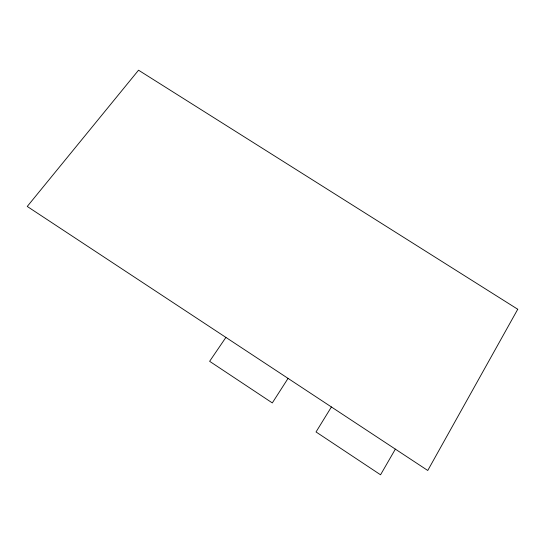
<?xml version="1.0" encoding="UTF-8"?>
<svg xmlns="http://www.w3.org/2000/svg" width="545" height="545" viewBox="0 0 545 545"><rect width="100%" height="100%" fill="white"/><g stroke="black" fill="none" stroke-linecap="round" stroke-linejoin="round"><path stroke-width="0.82" d="M395.363 449.128L380.553 474.797L316.032 431.953L331.408 406.958M288.06 378.387L272.309 402.925L209.627 361.308L225.903 337.409M517.75 309.253L427.757 470.485L27.25 206.446L138.539 70.203L517.75 309.253"/></g></svg>
